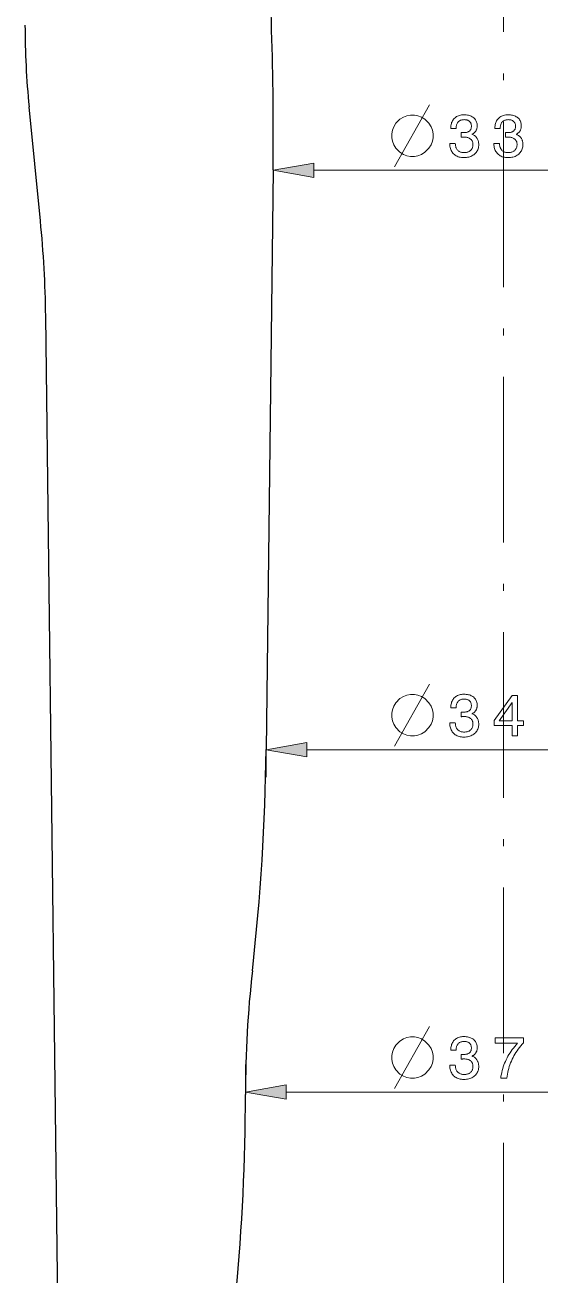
# Model space of a CAD drawing. Extents: x 0 to 297, y 0 to 529.
# Drawn here: x 119.1 to 156.5, y 175.1 to 265.7 of the extents above; entities that cross this region are included whole.
import ezdxf

# ---------------------------------------------------------------- set-up
doc = ezdxf.new("R2010")
doc.units = 0
doc.linetypes.add('DASHDOT', pattern=[18.5, 12, -3, 0.5, -3])

msp = doc.modelspace()

# ---------------------------------------------------------------- linework, layer by layer
at = {"color": 7, "linetype": 'DASHDOT', "lineweight": 13}
msp.add_line((153.811, 388.225), (153.811, 106.189), dxfattribs=at)
at = {"color": 7, "lineweight": 30, "ltscale": 0.207336}
msp.add_line((120.251, 251.545), (119.43, 259.797), dxfattribs=at)
at = {"color": 7, "lineweight": 30}
for p, q in [((137.111, 255.23), (136.611, 213.23)), ((121.734, 156.504), (120.636, 244.63))]:
    msp.add_line(p, q, dxfattribs=at)
at = {"color": 7, "lineweight": 13, "ltscale": 0.05064}
msp.add_line((137.111, 255.23), (137.111, 253.205), dxfattribs=at)
at = {"color": 7, "lineweight": 13}
for p, q in [((140.066, 255.205), (167.557, 255.205)), ((139.566, 213.212), (168.057, 213.212)), ((138.066, 188.401), (169.557, 188.401))]:
    msp.add_line(p, q, dxfattribs=at)
at = {"color": 7, "lineweight": 13, "ltscale": 0.050457}
msp.add_line((136.611, 213.23), (136.611, 211.212), dxfattribs=at)
at = {"color": 7, "lineweight": 13, "ltscale": 0.054256}
msp.add_line((135.111, 188.23), (135.111, 190.401), dxfattribs=at)
at = {"color": 7, "lineweight": 13}
for points in [[(147.363, 259.205), (147.063, 259.205), (146.813, 259.155), (146.563, 259.055), (146.313, 258.905), (146.013, 258.605), (145.863, 258.355), (145.763, 258.105), (145.713, 257.855), (145.713, 257.555), (145.763, 257.305), (145.863, 257.055), (146.013, 256.805), (146.313, 256.505), (146.563, 256.355), (146.813, 256.255), (147.063, 256.205), (147.363, 256.205), (147.613, 256.255), (147.863, 256.355), (148.113, 256.505), (148.413, 256.805), (148.563, 257.055), (148.663, 257.305), (148.713, 257.555), (148.713, 257.855), (148.663, 258.105), (148.563, 258.355), (148.413, 258.605), (148.113, 258.905), (147.863, 259.055), (147.613, 259.155)], [(149.923, 257.145), (150.322, 257.145), (150.325, 257.083), (150.331, 257.024), (150.34, 256.968), (150.353, 256.915), (150.368, 256.864), (150.387, 256.817), (150.41, 256.772), (150.435, 256.73), (150.464, 256.691), (150.496, 256.655), (150.531, 256.622), (150.568, 256.592), (150.608, 256.566), (150.651, 256.544), (150.697, 256.524), (150.745, 256.509), (150.796, 256.497), (150.85, 256.488), (150.906, 256.483), (150.965, 256.481), (151.023, 256.483), (151.078, 256.487), (151.131, 256.495), (151.181, 256.506), (151.229, 256.521), (151.274, 256.538), (151.317, 256.558), (151.357, 256.582), (151.394, 256.609), (151.43, 256.639), (151.462, 256.672), (151.491, 256.707), (151.516, 256.745), (151.538, 256.784), (151.557, 256.827), (151.572, 256.871), (151.584, 256.918), (151.593, 256.968), (151.598, 257.019), (151.599, 257.073), (151.598, 257.122), (151.593, 257.169), (151.584, 257.214), (151.573, 257.256), (151.557, 257.297), (151.539, 257.335), (151.517, 257.37), (151.492, 257.404), (151.464, 257.435), (151.432, 257.464), (151.397, 257.491), (151.359, 257.515), (151.319, 257.536), (151.276, 257.554), (151.23, 257.57), (151.182, 257.582), (151.131, 257.592), (151.077, 257.599), (151.02, 257.603), (150.961, 257.605), (150.952, 257.605), (150.944, 257.605), (150.935, 257.604), (150.926, 257.604), (150.917, 257.604), (150.908, 257.604), (150.9, 257.604), (150.89, 257.603), (150.881, 257.603), (150.872, 257.603), (150.862, 257.602), (150.852, 257.602), (150.842, 257.601), (150.83, 257.601), (150.818, 257.6), (150.806, 257.599), (150.793, 257.599), (150.779, 257.598), (150.765, 257.597), (150.75, 257.596), (150.75, 257.936), (150.759, 257.935), (150.768, 257.935), (150.777, 257.934), (150.786, 257.934), (150.795, 257.934), (150.804, 257.934), (150.813, 257.933), (150.821, 257.933), (150.83, 257.933), (150.838, 257.932), (150.847, 257.932), (150.855, 257.932), (150.863, 257.932), (150.871, 257.932), (150.879, 257.932), (150.887, 257.932), (150.894, 257.932), (150.902, 257.931), (150.909, 257.931), (150.916, 257.931), (150.973, 257.933), (151.027, 257.936), (151.077, 257.942), (151.125, 257.95), (151.17, 257.96), (151.211, 257.973), (151.25, 257.988), (151.285, 258.005), (151.318, 258.025), (151.347, 258.046), (151.374, 258.071), (151.398, 258.097), (151.419, 258.126), (151.437, 258.158), (151.453, 258.192), (151.465, 258.228), (151.475, 258.267), (151.482, 258.308), (151.486, 258.351), (151.488, 258.397), (151.486, 258.442), (151.482, 258.484), (151.475, 258.524), (151.466, 258.563), (151.454, 258.599), (151.439, 258.633), (151.421, 258.664), (151.401, 258.694), (151.378, 258.722), (151.352, 258.747), (151.323, 258.771), (151.293, 258.791), (151.259, 258.81), (151.224, 258.826), (151.186, 258.839), (151.146, 258.85), (151.103, 258.859), (151.058, 258.865), (151.01, 258.868), (150.961, 258.87), (150.905, 258.868), (150.851, 258.863), (150.801, 258.855), (150.753, 258.844), (150.708, 258.829), (150.666, 258.811), (150.627, 258.79), (150.59, 258.766), (150.556, 258.738), (150.525, 258.707), (150.497, 258.673), (150.472, 258.636), (150.449, 258.596), (150.43, 258.553), (150.414, 258.507), (150.4, 258.458), (150.39, 258.406), (150.383, 258.35), (150.378, 258.292), (150.377, 258.231), (149.993, 258.231), (149.993, 258.26), (149.995, 258.347), (150.003, 258.429), (150.016, 258.509), (150.034, 258.584), (150.057, 258.656), (150.085, 258.725), (150.118, 258.789), (150.157, 258.851), (150.2, 258.908), (150.249, 258.962), (150.302, 259.012), (150.359, 259.056), (150.419, 259.096), (150.482, 259.13), (150.55, 259.158), (150.621, 259.182), (150.695, 259.2), (150.773, 259.213), (150.854, 259.221), (150.94, 259.224), (151.029, 259.222), (151.115, 259.215), (151.197, 259.205), (151.274, 259.19), (151.347, 259.171), (151.417, 259.147), (151.482, 259.119), (151.543, 259.087), (151.599, 259.051), (151.652, 259.011), (151.7, 258.967), (151.743, 258.919), (151.781, 258.868), (151.814, 258.814), (151.842, 258.756), (151.865, 258.695), (151.882, 258.63), (151.895, 258.562), (151.903, 258.491), (151.905, 258.416), (151.904, 258.374), (151.901, 258.332), (151.896, 258.292), (151.89, 258.253), (151.881, 258.215), (151.871, 258.179), (151.858, 258.143), (151.844, 258.109), (151.827, 258.077), (151.809, 258.045), (151.789, 258.015), (151.767, 257.987), (151.743, 257.96), (151.718, 257.934), (151.69, 257.91), (151.661, 257.887), (151.63, 257.866), (151.597, 257.846), (151.562, 257.828), (151.526, 257.811), (151.573, 257.793), (151.618, 257.772), (151.661, 257.749), (151.701, 257.725), (151.739, 257.698), (151.774, 257.669), (151.808, 257.639), (151.839, 257.606), (151.867, 257.572), (151.893, 257.535), (151.917, 257.497), (151.939, 257.457), (151.957, 257.415), (151.974, 257.371), (151.988, 257.326), (151.999, 257.279), (152.008, 257.23), (152.014, 257.18), (152.018, 257.127), (152.019, 257.073), (152.016, 256.989), (152.007, 256.907), (151.992, 256.829), (151.972, 256.755), (151.945, 256.684), (151.913, 256.616), (151.874, 256.552), (151.83, 256.491), (151.78, 256.434), (151.724, 256.38), (151.663, 256.33), (151.598, 256.286), (151.529, 256.246), (151.457, 256.212), (151.38, 256.184), (151.3, 256.16), (151.216, 256.142), (151.127, 256.129), (151.035, 256.121), (150.94, 256.118), (150.849, 256.121), (150.762, 256.129), (150.678, 256.143), (150.598, 256.162), (150.523, 256.186), (150.451, 256.216), (150.382, 256.252), (150.318, 256.292), (150.257, 256.339), (150.2, 256.39), (150.147, 256.447), (150.1, 256.506), (150.059, 256.57), (150.023, 256.637), (149.992, 256.708), (149.968, 256.782), (149.948, 256.86), (149.934, 256.941), (149.926, 257.027), (149.923, 257.116)], [(153.122, 257.145), (153.52, 257.145), (153.523, 257.083), (153.529, 257.024), (153.538, 256.968), (153.551, 256.915), (153.567, 256.864), (153.586, 256.817), (153.608, 256.772), (153.633, 256.73), (153.662, 256.691), (153.694, 256.655), (153.729, 256.622), (153.766, 256.592), (153.807, 256.566), (153.849, 256.544), (153.895, 256.524), (153.943, 256.509), (153.994, 256.497), (154.048, 256.488), (154.104, 256.483), (154.163, 256.481), (154.221, 256.483), (154.276, 256.487), (154.329, 256.495), (154.379, 256.506), (154.427, 256.521), (154.472, 256.538), (154.515, 256.558), (154.555, 256.582), (154.593, 256.609), (154.628, 256.639), (154.66, 256.672), (154.689, 256.707), (154.714, 256.745), (154.736, 256.784), (154.755, 256.827), (154.77, 256.871), (154.782, 256.918), (154.791, 256.968), (154.796, 257.019), (154.798, 257.073), (154.796, 257.122), (154.791, 257.169), (154.782, 257.214), (154.771, 257.256), (154.756, 257.297), (154.737, 257.335), (154.715, 257.37), (154.69, 257.404), (154.662, 257.435), (154.63, 257.464), (154.595, 257.491), (154.557, 257.515), (154.517, 257.536), (154.474, 257.554), (154.428, 257.57), (154.38, 257.582), (154.329, 257.592), (154.275, 257.599), (154.218, 257.603), (154.159, 257.605), (154.15, 257.605), (154.142, 257.605), (154.133, 257.604), (154.124, 257.604), (154.116, 257.604), (154.107, 257.604), (154.098, 257.604), (154.089, 257.603), (154.079, 257.603), (154.07, 257.603), (154.061, 257.602), (154.051, 257.602), (154.04, 257.601), (154.028, 257.601), (154.016, 257.6), (154.004, 257.599), (153.991, 257.599), (153.977, 257.598), (153.963, 257.597), (153.948, 257.596), (153.948, 257.936), (153.957, 257.935), (153.966, 257.935), (153.975, 257.934), (153.984, 257.934), (153.993, 257.934), (154.002, 257.934), (154.011, 257.933), (154.019, 257.933), (154.028, 257.933), (154.036, 257.932), (154.045, 257.932), (154.053, 257.932), (154.061, 257.932), (154.069, 257.932), (154.077, 257.932), (154.085, 257.932), (154.092, 257.932), (154.1, 257.931), (154.107, 257.931), (154.115, 257.931), (154.171, 257.933), (154.225, 257.936), (154.275, 257.942), (154.323, 257.95), (154.368, 257.96), (154.409, 257.973), (154.448, 257.988), (154.484, 258.005), (154.516, 258.025), (154.546, 258.046), (154.572, 258.071), (154.596, 258.097), (154.617, 258.126), (154.635, 258.158), (154.651, 258.192), (154.663, 258.228), (154.673, 258.267), (154.68, 258.308), (154.684, 258.351), (154.686, 258.397), (154.684, 258.442), (154.68, 258.484), (154.674, 258.524), (154.664, 258.563), (154.652, 258.599), (154.637, 258.633), (154.619, 258.664), (154.599, 258.694), (154.576, 258.722), (154.55, 258.747), (154.521, 258.771), (154.491, 258.791), (154.458, 258.81), (154.422, 258.826), (154.384, 258.839), (154.344, 258.85), (154.301, 258.859), (154.256, 258.865), (154.209, 258.868), (154.159, 258.87), (154.103, 258.868), (154.05, 258.863), (153.999, 258.855), (153.952, 258.844), (153.907, 258.829), (153.864, 258.811), (153.825, 258.79), (153.788, 258.766), (153.755, 258.738), (153.723, 258.707), (153.695, 258.673), (153.67, 258.636), (153.648, 258.596), (153.628, 258.553), (153.612, 258.507), (153.599, 258.458), (153.588, 258.406), (153.581, 258.35), (153.576, 258.292), (153.575, 258.231), (153.191, 258.231), (153.191, 258.26), (153.194, 258.347), (153.201, 258.429), (153.214, 258.509), (153.232, 258.584), (153.255, 258.656), (153.283, 258.725), (153.317, 258.789), (153.355, 258.851), (153.399, 258.908), (153.447, 258.962), (153.5, 259.012), (153.557, 259.056), (153.617, 259.096), (153.681, 259.13), (153.748, 259.158), (153.819, 259.182), (153.893, 259.2), (153.971, 259.213), (154.053, 259.221), (154.138, 259.224), (154.228, 259.222), (154.313, 259.215), (154.395, 259.205), (154.472, 259.19), (154.546, 259.171), (154.615, 259.147), (154.68, 259.119), (154.741, 259.087), (154.798, 259.051), (154.85, 259.011), (154.898, 258.967), (154.941, 258.919), (154.979, 258.868), (155.012, 258.814), (155.04, 258.756), (155.063, 258.695), (155.08, 258.63), (155.093, 258.562), (155.101, 258.491), (155.103, 258.416), (155.102, 258.374), (155.099, 258.332), (155.095, 258.292), (155.088, 258.253), (155.079, 258.215), (155.069, 258.179), (155.056, 258.143), (155.042, 258.109), (155.026, 258.077), (155.007, 258.045), (154.987, 258.015), (154.965, 257.987), (154.942, 257.96), (154.916, 257.934), (154.888, 257.91), (154.859, 257.887), (154.828, 257.866), (154.795, 257.846), (154.76, 257.828), (154.724, 257.811), (154.771, 257.793), (154.816, 257.772), (154.859, 257.749), (154.899, 257.725), (154.937, 257.698), (154.973, 257.669), (155.006, 257.639), (155.037, 257.606), (155.065, 257.572), (155.092, 257.535), (155.116, 257.497), (155.137, 257.457), (155.156, 257.415), (155.172, 257.371), (155.186, 257.326), (155.197, 257.279), (155.206, 257.23), (155.212, 257.18), (155.216, 257.127), (155.217, 257.073), (155.214, 256.989), (155.205, 256.907), (155.191, 256.829), (155.17, 256.755), (155.143, 256.684), (155.111, 256.616), (155.072, 256.552), (155.028, 256.491), (154.978, 256.434), (154.922, 256.38), (154.861, 256.33), (154.796, 256.286), (154.727, 256.246), (154.655, 256.212), (154.578, 256.184), (154.498, 256.16), (154.414, 256.142), (154.326, 256.129), (154.234, 256.121), (154.138, 256.118), (154.047, 256.121), (153.96, 256.129), (153.876, 256.143), (153.797, 256.162), (153.721, 256.186), (153.649, 256.216), (153.58, 256.252), (153.516, 256.292), (153.455, 256.339), (153.398, 256.39), (153.345, 256.447), (153.298, 256.506), (153.257, 256.57), (153.221, 256.637), (153.191, 256.708), (153.166, 256.782), (153.146, 256.86), (153.133, 256.941), (153.124, 257.027), (153.122, 257.116)], [(140.066, 255.726), (137.111, 255.205), (140.066, 254.684)], [(147.363, 217.212), (147.063, 217.212), (146.813, 217.162), (146.563, 217.062), (146.313, 216.912), (146.013, 216.612), (145.863, 216.362), (145.763, 216.112), (145.713, 215.862), (145.713, 215.562), (145.763, 215.312), (145.863, 215.062), (146.013, 214.812), (146.313, 214.512), (146.563, 214.362), (146.813, 214.262), (147.063, 214.212), (147.363, 214.212), (147.613, 214.262), (147.863, 214.362), (148.113, 214.512), (148.413, 214.812), (148.563, 215.062), (148.663, 215.312), (148.713, 215.562), (148.713, 215.862), (148.663, 216.112), (148.563, 216.362), (148.413, 216.612), (148.113, 216.912), (147.863, 217.062), (147.613, 217.162)], [(149.923, 215.152), (150.322, 215.152), (150.325, 215.091), (150.331, 215.032), (150.34, 214.975), (150.353, 214.922), (150.368, 214.872), (150.387, 214.824), (150.41, 214.779), (150.435, 214.738), (150.464, 214.698), (150.496, 214.662), (150.531, 214.629), (150.568, 214.6), (150.608, 214.574), (150.651, 214.551), (150.697, 214.532), (150.745, 214.516), (150.796, 214.504), (150.85, 214.495), (150.906, 214.49), (150.965, 214.488), (151.023, 214.49), (151.078, 214.495), (151.131, 214.503), (151.181, 214.514), (151.229, 214.528), (151.274, 214.545), (151.317, 214.566), (151.357, 214.589), (151.394, 214.616), (151.43, 214.646), (151.462, 214.679), (151.491, 214.714), (151.516, 214.752), (151.538, 214.792), (151.557, 214.834), (151.572, 214.879), (151.584, 214.926), (151.593, 214.975), (151.598, 215.027), (151.599, 215.081), (151.598, 215.13), (151.593, 215.177), (151.584, 215.221), (151.573, 215.264), (151.557, 215.304), (151.539, 215.342), (151.517, 215.378), (151.492, 215.411), (151.464, 215.443), (151.432, 215.472), (151.397, 215.498), (151.359, 215.522), (151.319, 215.543), (151.276, 215.562), (151.23, 215.577), (151.182, 215.59), (151.131, 215.599), (151.077, 215.606), (151.02, 215.611), (150.961, 215.612), (150.952, 215.612), (150.944, 215.612), (150.935, 215.612), (150.926, 215.612), (150.917, 215.611), (150.908, 215.611), (150.9, 215.611), (150.89, 215.611), (150.881, 215.61), (150.872, 215.61), (150.862, 215.609), (150.852, 215.609), (150.842, 215.608), (150.83, 215.608), (150.818, 215.607), (150.806, 215.607), (150.793, 215.606), (150.779, 215.605), (150.765, 215.604), (150.75, 215.604), (150.75, 215.943), (150.759, 215.943), (150.768, 215.942), (150.777, 215.942), (150.786, 215.941), (150.795, 215.941), (150.804, 215.941), (150.813, 215.941), (150.821, 215.94), (150.83, 215.94), (150.838, 215.94), (150.847, 215.94), (150.855, 215.939), (150.863, 215.939), (150.871, 215.939), (150.879, 215.939), (150.887, 215.939), (150.894, 215.939), (150.902, 215.939), (150.909, 215.939), (150.916, 215.939), (150.973, 215.94), (151.027, 215.943), (151.077, 215.949), (151.125, 215.957), (151.17, 215.967), (151.211, 215.98), (151.25, 215.995), (151.285, 216.012), (151.318, 216.032), (151.347, 216.054), (151.374, 216.078), (151.398, 216.104), (151.419, 216.134), (151.437, 216.165), (151.453, 216.199), (151.465, 216.235), (151.475, 216.274), (151.482, 216.315), (151.486, 216.359), (151.488, 216.405), (151.486, 216.449), (151.482, 216.492), (151.475, 216.532), (151.466, 216.57), (151.454, 216.606), (151.439, 216.64), (151.421, 216.672), (151.401, 216.702), (151.378, 216.729), (151.352, 216.755), (151.323, 216.778), (151.293, 216.799), (151.259, 216.817), (151.224, 216.833), (151.186, 216.846), (151.146, 216.857), (151.103, 216.866), (151.058, 216.872), (151.01, 216.876), (150.961, 216.877), (150.905, 216.875), (150.851, 216.87), (150.801, 216.862), (150.753, 216.851), (150.708, 216.836), (150.666, 216.818), (150.627, 216.797), (150.59, 216.773), (150.556, 216.745), (150.525, 216.715), (150.497, 216.681), (150.472, 216.644), (150.449, 216.604), (150.43, 216.56), (150.414, 216.514), (150.4, 216.465), (150.39, 216.413), (150.383, 216.358), (150.378, 216.299), (150.377, 216.238), (149.993, 216.238), (149.993, 216.268), (149.995, 216.354), (150.003, 216.437), (150.016, 216.516), (150.034, 216.591), (150.057, 216.663), (150.085, 216.732), (150.118, 216.797), (150.157, 216.858), (150.2, 216.916), (150.249, 216.97), (150.302, 217.019), (150.359, 217.064), (150.419, 217.103), (150.482, 217.137), (150.55, 217.166), (150.621, 217.189), (150.695, 217.208), (150.773, 217.221), (150.854, 217.228), (150.94, 217.231), (151.029, 217.229), (151.115, 217.223), (151.197, 217.212), (151.274, 217.197), (151.347, 217.178), (151.417, 217.154), (151.482, 217.127), (151.543, 217.095), (151.599, 217.059), (151.652, 217.018), (151.7, 216.974), (151.743, 216.926), (151.781, 216.875), (151.814, 216.821), (151.842, 216.763), (151.865, 216.702), (151.882, 216.637), (151.895, 216.57), (151.903, 216.498), (151.905, 216.424), (151.904, 216.381), (151.901, 216.339), (151.896, 216.299), (151.89, 216.26), (151.881, 216.222), (151.871, 216.186), (151.858, 216.151), (151.844, 216.117), (151.827, 216.084), (151.809, 216.053), (151.789, 216.023), (151.767, 215.994), (151.743, 215.967), (151.718, 215.941), (151.69, 215.917), (151.661, 215.894), (151.63, 215.873), (151.597, 215.854), (151.562, 215.835), (151.526, 215.819), (151.573, 215.8), (151.618, 215.779), (151.661, 215.757), (151.701, 215.732), (151.739, 215.705), (151.774, 215.677), (151.808, 215.646), (151.839, 215.614), (151.867, 215.579), (151.893, 215.542), (151.917, 215.504), (151.939, 215.464), (151.957, 215.422), (151.974, 215.378), (151.988, 215.333), (151.999, 215.286), (152.008, 215.237), (152.014, 215.187), (152.018, 215.135), (152.019, 215.081), (152.016, 214.996), (152.007, 214.915), (151.992, 214.837), (151.972, 214.762), (151.945, 214.691), (151.913, 214.624), (151.874, 214.559), (151.83, 214.499), (151.78, 214.441), (151.724, 214.387), (151.663, 214.337), (151.598, 214.293), (151.529, 214.254), (151.457, 214.22), (151.38, 214.191), (151.3, 214.168), (151.216, 214.149), (151.127, 214.136), (151.035, 214.128), (150.94, 214.126), (150.849, 214.128), (150.762, 214.137), (150.678, 214.15), (150.598, 214.169), (150.523, 214.194), (150.451, 214.224), (150.382, 214.259), (150.318, 214.3), (150.257, 214.346), (150.2, 214.398), (150.147, 214.454), (150.1, 214.514), (150.059, 214.577), (150.023, 214.644), (149.992, 214.715), (149.968, 214.789), (149.948, 214.867), (149.934, 214.949), (149.926, 215.034), (149.923, 215.123)], [(154.448, 214.212), (154.448, 214.954), (153.13, 214.954), (153.13, 215.334), (154.443, 217.145), (154.836, 217.145), (154.836, 215.3), (155.263, 215.3), (155.263, 214.954), (154.836, 214.954), (154.836, 214.212)], [(153.493, 215.3), (154.448, 215.3), (154.448, 216.643)], [(139.566, 213.733), (136.611, 213.212), (139.566, 212.691)], [(147.363, 192.401), (147.063, 192.401), (146.813, 192.351), (146.563, 192.251), (146.313, 192.101), (146.013, 191.801), (145.863, 191.551), (145.763, 191.301), (145.713, 191.051), (145.713, 190.751), (145.763, 190.501), (145.863, 190.251), (146.013, 190.001), (146.313, 189.701), (146.563, 189.551), (146.813, 189.451), (147.063, 189.401), (147.363, 189.401), (147.613, 189.451), (147.863, 189.551), (148.113, 189.701), (148.413, 190.001), (148.563, 190.251), (148.663, 190.501), (148.713, 190.751), (148.713, 191.051), (148.663, 191.301), (148.563, 191.551), (148.413, 191.801), (148.113, 192.101), (147.863, 192.251), (147.613, 192.351)], [(149.923, 190.341), (150.322, 190.341), (150.325, 190.279), (150.331, 190.22), (150.34, 190.164), (150.353, 190.111), (150.368, 190.06), (150.387, 190.013), (150.41, 189.968), (150.435, 189.926), (150.464, 189.887), (150.496, 189.851), (150.531, 189.818), (150.568, 189.788), (150.608, 189.762), (150.651, 189.739), (150.697, 189.72), (150.745, 189.705), (150.796, 189.692), (150.85, 189.684), (150.906, 189.679), (150.965, 189.677), (151.023, 189.678), (151.078, 189.683), (151.131, 189.691), (151.181, 189.702), (151.229, 189.716), (151.274, 189.734), (151.317, 189.754), (151.357, 189.778), (151.394, 189.805), (151.43, 189.835), (151.462, 189.868), (151.491, 189.903), (151.516, 189.94), (151.538, 189.98), (151.557, 190.023), (151.572, 190.067), (151.584, 190.114), (151.593, 190.163), (151.598, 190.215), (151.599, 190.269), (151.598, 190.318), (151.593, 190.365), (151.584, 190.41), (151.573, 190.452), (151.557, 190.492), (151.539, 190.53), (151.517, 190.566), (151.492, 190.6), (151.464, 190.631), (151.432, 190.66), (151.397, 190.687), (151.359, 190.711), (151.319, 190.732), (151.276, 190.75), (151.23, 190.765), (151.182, 190.778), (151.131, 190.788), (151.077, 190.795), (151.02, 190.799), (150.961, 190.8), (150.952, 190.8), (150.944, 190.8), (150.935, 190.8), (150.926, 190.8), (150.917, 190.8), (150.908, 190.8), (150.9, 190.799), (150.89, 190.799), (150.881, 190.799), (150.872, 190.798), (150.862, 190.798), (150.852, 190.797), (150.842, 190.797), (150.83, 190.796), (150.818, 190.796), (150.806, 190.795), (150.793, 190.794), (150.779, 190.794), (150.765, 190.793), (150.75, 190.792), (150.75, 191.131), (150.759, 191.131), (150.768, 191.131), (150.777, 191.13), (150.786, 191.13), (150.795, 191.13), (150.804, 191.129), (150.813, 191.129), (150.821, 191.129), (150.83, 191.129), (150.838, 191.128), (150.847, 191.128), (150.855, 191.128), (150.863, 191.128), (150.871, 191.128), (150.879, 191.128), (150.887, 191.127), (150.894, 191.127), (150.902, 191.127), (150.909, 191.127), (150.916, 191.127), (150.973, 191.128), (151.027, 191.132), (151.077, 191.138), (151.125, 191.146), (151.17, 191.156), (151.211, 191.169), (151.25, 191.184), (151.285, 191.201), (151.318, 191.22), (151.347, 191.242), (151.374, 191.266), (151.398, 191.293), (151.419, 191.322), (151.437, 191.353), (151.453, 191.387), (151.465, 191.424), (151.475, 191.462), (151.482, 191.504), (151.486, 191.547), (151.488, 191.593), (151.486, 191.638), (151.482, 191.68), (151.475, 191.72), (151.466, 191.758), (151.454, 191.795), (151.439, 191.828), (151.421, 191.86), (151.401, 191.89), (151.378, 191.918), (151.352, 191.943), (151.323, 191.966), (151.293, 191.987), (151.259, 192.005), (151.224, 192.021), (151.186, 192.035), (151.146, 192.046), (151.103, 192.054), (151.058, 192.061), (151.01, 192.064), (150.961, 192.065), (150.905, 192.064), (150.851, 192.059), (150.801, 192.051), (150.753, 192.039), (150.708, 192.025), (150.666, 192.007), (150.627, 191.986), (150.59, 191.962), (150.556, 191.934), (150.525, 191.903), (150.497, 191.869), (150.472, 191.832), (150.449, 191.792), (150.43, 191.749), (150.414, 191.703), (150.4, 191.654), (150.39, 191.601), (150.383, 191.546), (150.378, 191.488), (150.377, 191.427), (149.993, 191.427), (149.993, 191.456), (149.995, 191.542), (150.003, 191.625), (150.016, 191.704), (150.034, 191.78), (150.057, 191.852), (150.085, 191.92), (150.118, 191.985), (150.157, 192.046), (150.2, 192.104), (150.249, 192.158), (150.302, 192.208), (150.359, 192.252), (150.419, 192.292), (150.482, 192.325), (150.55, 192.354), (150.621, 192.378), (150.695, 192.396), (150.773, 192.409), (150.854, 192.417), (150.94, 192.42), (151.029, 192.417), (151.115, 192.411), (151.197, 192.4), (151.274, 192.386), (151.347, 192.366), (151.417, 192.343), (151.482, 192.315), (151.543, 192.283), (151.599, 192.247), (151.652, 192.207), (151.7, 192.162), (151.743, 192.115), (151.781, 192.064), (151.814, 192.009), (151.842, 191.952), (151.865, 191.89), (151.882, 191.826), (151.895, 191.758), (151.903, 191.687), (151.905, 191.612), (151.904, 191.569), (151.901, 191.528), (151.896, 191.488), (151.89, 191.449), (151.881, 191.411), (151.871, 191.374), (151.858, 191.339), (151.844, 191.305), (151.827, 191.273), (151.809, 191.241), (151.789, 191.211), (151.767, 191.182), (151.743, 191.155), (151.718, 191.13), (151.69, 191.106), (151.661, 191.083), (151.63, 191.062), (151.597, 191.042), (151.562, 191.024), (151.526, 191.007), (151.573, 190.988), (151.618, 190.968), (151.661, 190.945), (151.701, 190.92), (151.739, 190.894), (151.774, 190.865), (151.808, 190.835), (151.839, 190.802), (151.867, 190.767), (151.893, 190.731), (151.917, 190.693), (151.939, 190.652), (151.957, 190.611), (151.974, 190.567), (151.988, 190.522), (151.999, 190.475), (152.008, 190.426), (152.014, 190.375), (152.018, 190.323), (152.019, 190.269), (152.016, 190.184), (152.007, 190.103), (151.992, 190.025), (151.972, 189.951), (151.945, 189.88), (151.913, 189.812), (151.874, 189.748), (151.83, 189.687), (151.78, 189.63), (151.724, 189.576), (151.663, 189.526), (151.598, 189.481), (151.529, 189.442), (151.457, 189.408), (151.38, 189.38), (151.3, 189.356), (151.216, 189.338), (151.127, 189.325), (151.035, 189.317), (150.94, 189.314), (150.849, 189.317), (150.762, 189.325), (150.678, 189.339), (150.598, 189.358), (150.523, 189.382), (150.451, 189.412), (150.382, 189.447), (150.318, 189.488), (150.257, 189.534), (150.2, 189.586), (150.147, 189.642), (150.1, 189.702), (150.059, 189.766), (150.023, 189.833), (149.992, 189.903), (149.968, 189.978), (149.948, 190.056), (149.934, 190.137), (149.926, 190.223), (149.923, 190.311)], [(153.611, 189.401), (153.632, 189.544), (153.658, 189.686), (153.687, 189.825), (153.721, 189.963), (153.758, 190.099), (153.8, 190.232), (153.846, 190.364), (153.896, 190.494), (153.95, 190.621), (154.008, 190.747), (154.07, 190.871), (154.137, 190.994), (154.209, 191.116), (154.285, 191.236), (154.366, 191.356), (154.452, 191.475), (154.542, 191.593), (154.636, 191.709), (154.736, 191.825), (154.84, 191.939), (153.2, 191.939), (153.2, 192.333), (155.255, 192.333), (155.255, 191.975), (155.155, 191.863), (155.059, 191.749), (154.967, 191.633), (154.879, 191.516), (154.795, 191.397), (154.716, 191.277), (154.641, 191.154), (154.57, 191.03), (154.504, 190.905), (154.441, 190.777), (154.383, 190.648), (154.329, 190.517), (154.279, 190.384), (154.233, 190.249), (154.192, 190.113), (154.155, 189.974), (154.121, 189.834), (154.092, 189.691), (154.068, 189.547), (154.047, 189.401)], [(138.066, 188.922), (135.111, 188.401), (138.066, 187.88)]]:
    msp.add_lwpolyline(points, close=True, dxfattribs=at)
for points in [[(145.913, 255.455), (147.613, 258.455), (148.463, 259.955)], [(145.913, 213.462), (147.613, 216.462), (148.463, 217.962)], [(145.913, 188.651), (147.613, 191.651), (148.463, 193.151)]]:
    msp.add_lwpolyline(points, dxfattribs=at)
at = {"color": 7, "lineweight": 30}
for centre, radius, start, end in [((-94.118, 257.983), 231.246, 359.31794, 4.32874), ((179.136, 265.73), 60, 179.99999, 185.67484), ((40.643, 243.634), 80, 0.71362, 5.67484), ((-23.668, 215.138), 160.29, 353.57044, 359.31794), ((215.111, 188.23), 80, 173.57045, 180.00001), ((-17.315, 188.23), 152.426, 349.14638, 360)]:
    msp.add_arc(centre, radius, start, end, dxfattribs=at)
at = {"color": 7, "lineweight": 13}
for points in [[(140.066, 255.726), (137.111, 255.205), (140.066, 255.726), (140.066, 254.684)], [(139.566, 213.733), (136.611, 213.212), (139.566, 213.733), (139.566, 212.691)], [(138.066, 188.922), (135.111, 188.401), (138.066, 188.922), (138.066, 187.88)]]:
    msp.add_solid(points, dxfattribs=at)

doc.saveas('drawing.dxf')
